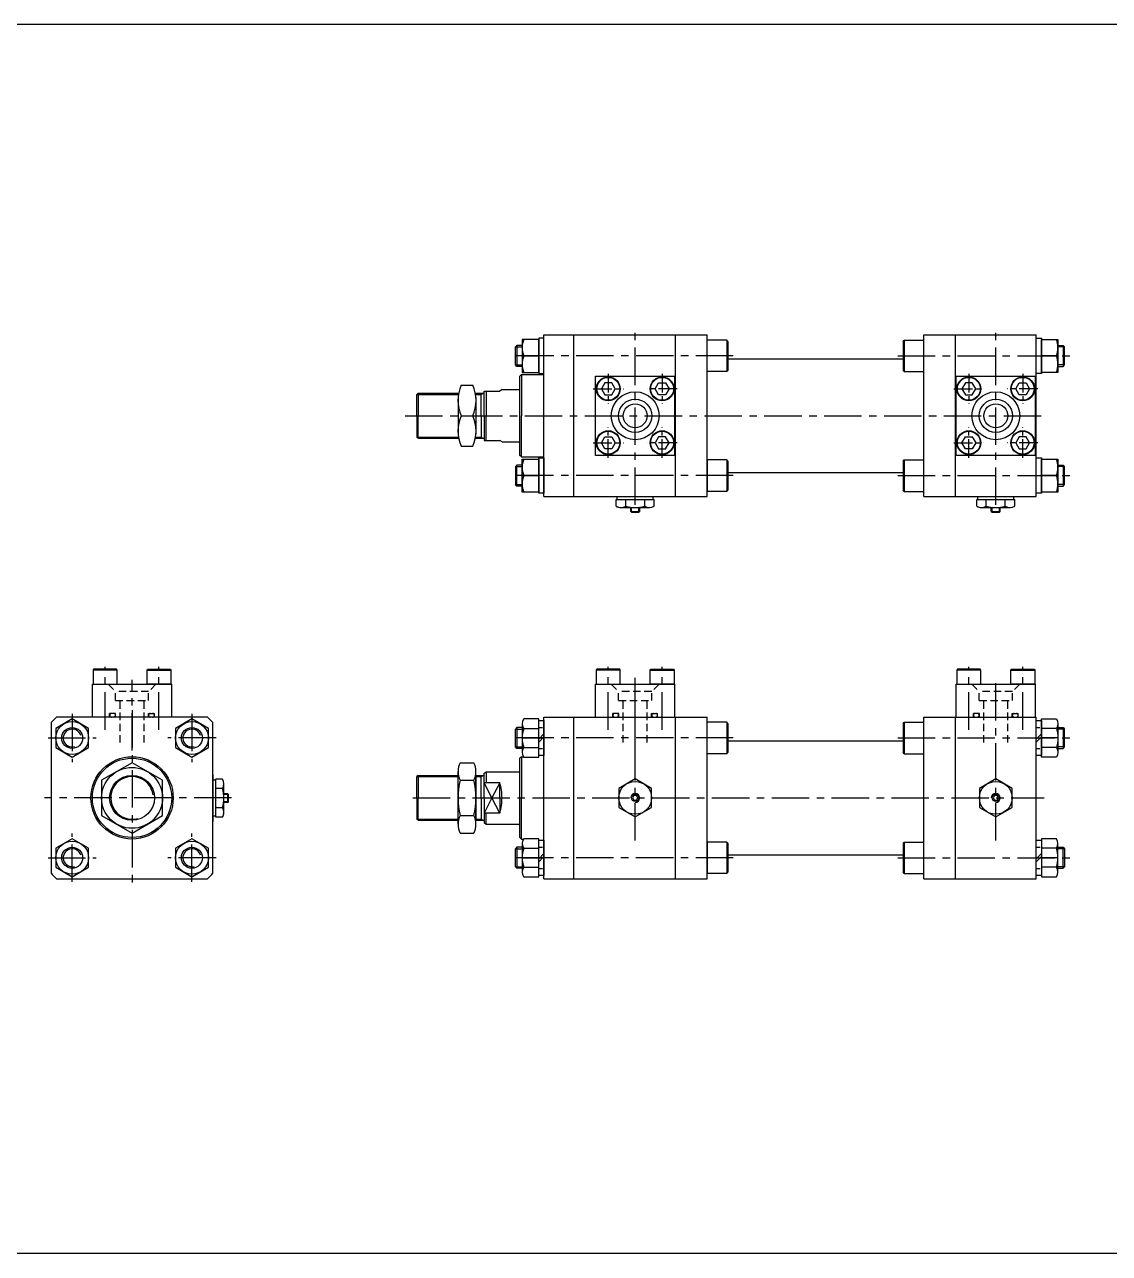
# Model space of a CAD drawing. Extents: x -819 to 8197, y 0 to 4058.
# Drawn here: x 1859 to 2584, y 2266 to 3087 of the extents above; entities that cross this region are included whole.
import ezdxf

# ---------------------------------------------------------------- set-up
doc = ezdxf.new("R2010")
doc.units = 0
doc.header["$LTSCALE"] = 10
doc.header["$MEASUREMENT"] = 0
for name, pattern in [('CENTER', [2, 1.25, -0.25, 0.25, -0.25]), ('CENTERX2', [4, 2.5, -0.5, 0.5, -0.5]), ('HIDDEN', [0.375, 0.25, -0.125]), ('HIDDENX2', [0.75, 0.5, -0.25])]:
    doc.linetypes.add(name, pattern=pattern)
doc.layers.get('0').update_dxf_attribs({"linetype": 'CONTINUOUS'})
doc.layers.get('DEFPOINTS').update_dxf_attribs({"linetype": 'CONTINUOUS'})
for name, color, linetype in [('CEN', 1, 'CENTERX2'), ('CENTER', 1, 'CENTER'), ('DIM', 2, 'CONTINUOUS'), ('HID', 2, 'HIDDENX2'), ('HIDDEN', 2, 'HIDDEN'), ('ML', 7, 'CONTINUOUS')]:
    doc.layers.add(name, color=color, linetype=linetype)

msp = doc.modelspace()

# ---------------------------------------------------------------- linework, layer by layer
for p, q in [((5324, 3087.11), (0, 3087.11)), ((2264.46, 2761.86), (2264.46, 2764.36)), ((2264.46, 2761.86), (2264.96, 2761.36)), ((2264.46, 2761.86), (2270.46, 2761.86)), ((2264.96, 2761.36), (2269.96, 2761.36)), ((2270.46, 2761.86), (2269.96, 2761.36)), ((2270.46, 2761.86), (2270.46, 2764.36)), ((2505.46, 2761.86), (2505.46, 2764.36)), ((2505.46, 2761.86), (2505.96, 2761.36)), ((2505.46, 2761.86), (2511.46, 2761.86)), ((2505.96, 2761.36), (2510.96, 2761.36)), ((2511.46, 2761.86), (2510.96, 2761.36)), ((2511.46, 2761.86), (2511.46, 2764.36)), ((1995.11, 2573.27), (1992.61, 2573.27)), ((1995.11, 2567.27), (1995.11, 2573.27)), ((1995.11, 2573.27), (1995.61, 2572.77)), ((1995.61, 2567.77), (1995.61, 2572.77)), ((1995.11, 2567.27), (1992.61, 2567.27)), ((1995.11, 2567.27), (1995.61, 2567.77)), ((5324, 2266.11), (0, 2266.11))]:
    msp.add_line(p, q)
at = {"color": 7, "linetype": 'Continuous'}
for p, q in [((2254.76, 2765.34), (2254.76, 2769.76)), ((2254.76, 2769.76), (2267.46, 2769.76)), ((2255.46, 2771.76), (2279.46, 2771.76)), ((2255.46, 2769.76), (2255.46, 2771.76)), ((2261.11, 2765.34), (2261.11, 2769.76)), ((2267.46, 2771.76), (2274.96, 2771.76)), ((2267.46, 2769.76), (2280.16, 2769.76)), ((2273.81, 2765.34), (2273.81, 2769.76)), ((2279.46, 2769.76), (2279.46, 2771.76)), ((2280.16, 2765.34), (2280.16, 2769.76)), ((2495.76, 2765.34), (2495.76, 2769.76)), ((2495.76, 2769.76), (2508.46, 2769.76)), ((2496.46, 2771.76), (2520.46, 2771.76)), ((2496.46, 2769.76), (2496.46, 2771.76)), ((2502.11, 2765.34), (2502.11, 2769.76)), ((2508.46, 2771.76), (2515.96, 2771.76)), ((2508.46, 2769.76), (2521.16, 2769.76)), ((2514.81, 2765.34), (2514.81, 2769.76)), ((2520.46, 2769.76), (2520.46, 2771.76)), ((2521.16, 2765.34), (2521.16, 2769.76)), ((2257.93, 2764.36), (2276.99, 2764.36)), ((2498.93, 2764.36), (2517.99, 2764.36)), ((1985.21, 2558.27), (1985.21, 2582.27)), ((1987.21, 2582.27), (1985.21, 2582.27)), ((1991.62, 2582.98), (1987.21, 2582.98)), ((1987.21, 2570.27), (1987.21, 2582.98)), ((1992.61, 2560.75), (1992.61, 2579.8)), ((1991.62, 2576.63), (1987.21, 2576.63)), ((1987.21, 2557.57), (1987.21, 2570.27)), ((1991.62, 2563.92), (1987.21, 2563.92)), ((1987.21, 2558.27), (1985.21, 2558.27)), ((1991.62, 2557.57), (1987.21, 2557.57))]:
    msp.add_line(p, q, dxfattribs=at)
for points in [[(2256.46, 2564.11), (2267.46, 2557.76), (2278.46, 2564.11), (2278.46, 2576.82), (2267.46, 2583.17), (2256.46, 2576.82)], [(2497.46, 2564.11), (2508.46, 2557.76), (2519.46, 2564.11), (2519.46, 2576.82), (2508.46, 2583.17), (2497.46, 2576.82)], [(2266.59, 2571.97), (2265.73, 2570.47), (2266.59, 2568.97), (2268.33, 2568.97), (2269.19, 2570.47), (2268.33, 2571.97)], [(2507.59, 2571.97), (2506.73, 2570.47), (2507.59, 2568.97), (2509.33, 2568.97), (2510.19, 2570.47), (2509.33, 2571.97)]]:
    msp.add_lwpolyline(points, close=True, dxfattribs=at)
for centre, radius in [((2267.46, 2570.47), 11), ((2508.46, 2570.47), 11), ((2267.46, 2570.47), 2.5), ((2508.46, 2570.47), 2.5)]:
    msp.add_circle(centre, radius, dxfattribs=at)
for centre, radius, start, end in [((2257.93, 2769.98), 5.62, 235.61575, 270), ((2257.93, 2769.98), 5.62, 235.61575, 304.38425), ((2267.46, 2785.38), 21.02, 252.41205, 270), ((2267.46, 2785.38), 21.02, 270, 287.58795), ((2276.99, 2769.98), 5.62, 235.61575, 304.38425), ((2498.93, 2769.98), 5.62, 235.61575, 270), ((2498.93, 2769.98), 5.62, 235.61575, 304.38425), ((2508.46, 2785.38), 21.02, 252.41205, 270), ((2508.46, 2785.38), 21.02, 270, 287.58795), ((2517.99, 2769.98), 5.62, 235.61575, 304.38425), ((1986.98, 2579.8), 5.62, 325.61575, 34.38425), ((1971.59, 2570.27), 21.02, 0, 17.58795), ((1971.59, 2570.27), 21.02, 342.41205, 0), ((1986.98, 2560.75), 5.62, 325.61575, 34.38425), ((1986.98, 2560.75), 5.62, 325.61575, 0)]:
    msp.add_arc(centre, radius, start, end, dxfattribs=at)
at = {"layer": 'CEN'}
for p, q in [((2267.46, 2766.26), (2267.46, 2885.26)), ((2508.46, 2766.26), (2508.46, 2885.26)), ((2333.02, 2865.76), (2185.47, 2865.76)), ((2442.9, 2865.76), (2558.31, 2865.76)), ((2113.75, 2825.76), (2541, 2825.76)), ((2332.97, 2785.76), (2185.32, 2785.76)), ((2442.9, 2785.76), (2560.28, 2785.76)), ((1913.2, 2616.03), (1913.2, 2658.03)), ((1949.2, 2616.03), (1949.2, 2658.03)), ((2249.46, 2616.03), (2249.46, 2658.03)), ((2285.46, 2616.03), (2285.46, 2658.03)), ((2490.46, 2616.03), (2490.46, 2658.03)), ((2526.46, 2616.03), (2526.46, 2658.03)), ((1931.2, 2602.08), (1931.2, 2649.28)), ((2267.46, 2542.08), (2267.46, 2650.57)), ((2267.46, 2601.83), (2267.46, 2650.57)), ((2508.46, 2542.08), (2508.46, 2649.28)), ((1931.2, 2629.01), (1931.2, 2511.92)), ((1891.2, 2626.59), (1891.2, 2594.34)), ((1971.2, 2626.59), (1971.2, 2594.34)), ((1875.08, 2610.47), (1907.33, 2610.47)), ((1987.33, 2610.47), (1955.08, 2610.47)), ((2333.02, 2610.47), (2184.75, 2610.47)), ((2442.9, 2610.47), (2558.71, 2610.47)), ((1997.63, 2570.47), (1872.65, 2570.47)), ((2118.75, 2570.47), (2540.72, 2570.47)), ((1891.2, 2514.34), (1891.2, 2546.59)), ((1971.2, 2514.34), (1971.2, 2546.59)), ((1875.08, 2530.47), (1907.33, 2530.47)), ((1987.33, 2530.47), (1955.08, 2530.47)), ((2332.97, 2530.47), (2184.59, 2530.47)), ((2442.9, 2530.47), (2559.27, 2530.47))]:
    msp.add_line(p, q, dxfattribs=at)
at = {"layer": 'CENTER'}
for p, q in [((2191.87, 2865.76), (2203.05, 2865.76)), ((2550.05, 2865.76), (2538.87, 2865.76)), ((2249.46, 2853.85), (2249.46, 2833.67)), ((2285.46, 2853.85), (2285.46, 2833.67)), ((2490.46, 2853.85), (2490.46, 2833.67)), ((2526.46, 2853.85), (2526.46, 2833.67)), ((2239.37, 2843.76), (2259.55, 2843.76)), ((2295.55, 2843.76), (2275.37, 2843.76)), ((2480.37, 2843.76), (2500.55, 2843.76)), ((2536.55, 2843.76), (2516.37, 2843.76)), ((2249.46, 2797.67), (2249.46, 2817.85)), ((2285.46, 2797.67), (2285.46, 2817.85)), ((2490.46, 2797.67), (2490.46, 2817.85)), ((2526.46, 2797.67), (2526.46, 2817.85)), ((2239.37, 2807.76), (2259.55, 2807.76)), ((2295.55, 2807.76), (2275.37, 2807.76)), ((2480.37, 2807.76), (2500.55, 2807.76)), ((2536.55, 2807.76), (2516.37, 2807.76)), ((2191.87, 2785.76), (2203.05, 2785.76)), ((2550.05, 2785.76), (2538.87, 2785.76)), ((2191.87, 2610.47), (2203.05, 2610.47)), ((2202.87, 2610.47), (2206.55, 2610.47)), ((2535.37, 2610.47), (2539.05, 2610.47)), ((2550.05, 2610.47), (2538.87, 2610.47)), ((2191.87, 2530.47), (2203.05, 2530.47)), ((2202.87, 2530.47), (2206.55, 2530.47)), ((2535.46, 2530.47), (2539.14, 2530.47)), ((2550.05, 2530.47), (2538.87, 2530.47))]:
    msp.add_line(p, q, dxfattribs=at)
at = {"layer": 'DEFPOINTS', "color": 0, "linetype": 'ByBlock'}
for p in [(2196.84, 2597.97), (2166.46, 2553.97), (2191.46, 2542.97)]:
    msp.add_point(p, dxfattribs=at)
at = {"layer": 'DIM'}
for p, q in [((2264.96, 2761.36), (2264.96, 2764.36)), ((2269.96, 2761.36), (2269.96, 2764.36)), ((2505.96, 2761.36), (2505.96, 2764.36)), ((2510.96, 2761.36), (2510.96, 2764.36)), ((1995.61, 2572.77), (1992.61, 2572.77)), ((1995.61, 2567.77), (1992.61, 2567.77))]:
    msp.add_line(p, q, dxfattribs=at)
at = {"layer": 'HID'}
for p, q in [((1915.2, 2646.47), (1920.1, 2641.57)), ((1947.2, 2646.47), (1942.3, 2641.57)), ((2251.46, 2646.47), (2256.36, 2641.57)), ((2283.46, 2646.47), (2278.56, 2641.57)), ((2492.46, 2646.47), (2497.36, 2641.57)), ((2524.46, 2646.47), (2519.56, 2641.57)), ((1942.3, 2641.57), (1920.1, 2641.57)), ((1920.1, 2635.47), (1920.1, 2641.57)), ((1920.1, 2635.47), (1920.1, 2641.57)), ((1920.1, 2635.47), (1942.3, 2635.47)), ((1923.2, 2607.45), (1923.2, 2635.47)), ((1939.2, 2607.45), (1939.2, 2635.47)), ((1942.3, 2635.47), (1942.3, 2641.57)), ((2278.56, 2641.57), (2256.36, 2641.57)), ((2256.36, 2635.47), (2256.36, 2641.57)), ((2256.36, 2635.47), (2256.36, 2641.57)), ((2256.36, 2635.47), (2278.56, 2635.47)), ((2259.46, 2607.45), (2259.46, 2635.47)), ((2275.46, 2607.45), (2275.46, 2635.47)), ((2278.56, 2635.47), (2278.56, 2641.57)), ((2519.56, 2641.57), (2497.36, 2641.57)), ((2497.36, 2635.47), (2497.36, 2641.57)), ((2497.36, 2635.47), (2497.36, 2641.57)), ((2497.36, 2635.47), (2519.56, 2635.47)), ((2500.46, 2607.45), (2500.46, 2635.47)), ((2516.46, 2607.45), (2516.46, 2635.47)), ((2519.56, 2635.47), (2519.56, 2641.57)), ((1920.2, 2626.87), (1916.2, 2626.87)), ((1916.2, 2624.47), (1916.2, 2626.87)), ((1920.2, 2624.47), (1920.2, 2626.87)), ((1942.2, 2624.47), (1942.2, 2626.87)), ((1942.2, 2626.87), (1946.2, 2626.87)), ((1946.2, 2624.47), (1946.2, 2626.87)), ((2256.46, 2626.87), (2252.46, 2626.87)), ((2252.46, 2624.47), (2252.46, 2626.87)), ((2256.46, 2624.47), (2256.46, 2626.87)), ((2278.46, 2624.47), (2278.46, 2626.87)), ((2278.46, 2626.87), (2282.46, 2626.87)), ((2282.46, 2624.47), (2282.46, 2626.87)), ((2497.46, 2626.87), (2493.46, 2626.87)), ((2493.46, 2624.47), (2493.46, 2626.87)), ((2497.46, 2624.47), (2497.46, 2626.87)), ((2519.46, 2624.47), (2519.46, 2626.87)), ((2519.46, 2626.87), (2523.46, 2626.87)), ((2523.46, 2624.47), (2523.46, 2626.87))]:
    msp.add_line(p, q, dxfattribs=at)
for centre, start, end in [((1917.43, 2625.67), 90, 270), ((1918.96, 2625.67), 270, 90), ((1943.44, 2625.67), 90, 270), ((1944.97, 2625.67), 270, 90), ((2253.69, 2625.67), 90, 270), ((2255.22, 2625.67), 270, 90), ((2279.7, 2625.67), 90, 270), ((2281.23, 2625.67), 270, 90), ((2494.69, 2625.67), 90, 270), ((2496.22, 2625.67), 270, 90), ((2520.7, 2625.67), 90, 270), ((2522.23, 2625.67), 270, 90)]:
    msp.add_arc(centre, 1.2, start, end, dxfattribs=at)
at = {"layer": 'HIDDEN'}
for p, q in [((2202.96, 2617.57), (2206.46, 2617.57)), ((2535.46, 2617.57), (2538.96, 2617.57)), ((2202.96, 2603.37), (2206.46, 2603.37)), ((2535.46, 2603.37), (2538.96, 2603.37)), ((2202.96, 2537.57), (2206.46, 2537.57)), ((2535.55, 2537.57), (2539.05, 2537.57)), ((2202.96, 2523.37), (2206.46, 2523.37)), ((2535.55, 2523.37), (2539.05, 2523.37))]:
    msp.add_line(p, q, dxfattribs=at)
at = {"layer": 'ML'}
for p, q in [((2191.96, 2876.76), (2191.96, 2854.76)), ((2202.96, 2876.76), (2191.96, 2876.76)), ((2202.96, 2877.56), (2202.96, 2853.96)), ((2206.46, 2877.56), (2202.96, 2877.56)), ((2202.96, 2854.76), (2202.96, 2876.76)), ((2206.46, 2879.76), (2315.46, 2879.76)), ((2206.46, 2771.76), (2206.46, 2879.76)), ((2206.46, 2771.76), (2206.46, 2879.76)), ((2206.46, 2853.96), (2206.46, 2877.56)), ((2226.46, 2771.76), (2226.46, 2879.76)), ((2294.46, 2771.76), (2294.46, 2879.76)), ((2315.46, 2771.76), (2315.46, 2879.76)), ((2328.66, 2876.26), (2315.46, 2876.26)), ((2328.66, 2876.26), (2328.66, 2855.26)), ((2329.46, 2875.46), (2328.66, 2876.26)), ((2329.46, 2875.46), (2329.46, 2856.06)), ((2446.46, 2875.46), (2447.26, 2876.26)), ((2446.46, 2875.46), (2446.46, 2856.06)), ((2447.26, 2876.26), (2460.46, 2876.26)), ((2447.26, 2876.26), (2447.26, 2855.26)), ((2460.46, 2879.76), (2535.46, 2879.76)), ((2460.46, 2771.76), (2460.46, 2879.76)), ((2481.46, 2771.76), (2481.46, 2879.76)), ((2535.46, 2771.76), (2535.46, 2879.76)), ((2535.46, 2877.56), (2538.96, 2877.56)), ((2535.46, 2853.96), (2535.46, 2877.56)), ((2538.96, 2877.56), (2538.96, 2853.96)), ((2538.96, 2876.76), (2549.96, 2876.76)), ((2538.96, 2854.76), (2538.96, 2876.76)), ((2549.96, 2876.76), (2549.96, 2854.76)), ((2188.46, 2872.76), (2187.46, 2871.76)), ((2187.46, 2859.76), (2187.46, 2871.76)), ((2188.46, 2872.76), (2188.46, 2858.76)), ((2191.96, 2872.76), (2188.46, 2872.76)), ((2202.96, 2865.76), (2192.94, 2865.76)), ((2538.96, 2865.76), (2548.98, 2865.76)), ((2549.96, 2872.76), (2553.46, 2872.76)), ((2553.46, 2872.76), (2553.46, 2858.76)), ((2553.46, 2872.76), (2554.46, 2871.76)), ((2554.46, 2859.76), (2554.46, 2871.76)), ((2188.46, 2858.76), (2187.46, 2859.76)), ((2191.96, 2858.76), (2188.46, 2858.76)), ((2329.46, 2863.76), (2446.46, 2863.76)), ((2549.96, 2858.76), (2553.46, 2858.76)), ((2553.46, 2858.76), (2554.46, 2859.76)), ((2191.46, 2853.26), (2190.46, 2852.26)), ((2190.46, 2799.26), (2190.46, 2852.26)), ((2191.46, 2853.26), (2191.46, 2825.76)), ((2191.46, 2853.26), (2206.46, 2853.26)), ((2191.96, 2854.76), (2202.96, 2854.76)), ((2202.96, 2853.96), (2206.46, 2853.96)), ((2240.96, 2799.26), (2240.96, 2852.26)), ((2240.96, 2852.26), (2293.96, 2852.26)), ((2293.96, 2852.26), (2293.96, 2799.26)), ((2293.96, 2799.26), (2293.96, 2852.26)), ((2328.66, 2855.26), (2315.46, 2855.26)), ((2328.66, 2855.26), (2329.46, 2856.06)), ((2447.26, 2855.26), (2446.46, 2856.06)), ((2447.26, 2855.26), (2460.46, 2855.26)), ((2481.96, 2799.26), (2481.96, 2852.26)), ((2481.96, 2852.26), (2534.96, 2852.26)), ((2534.96, 2852.26), (2534.96, 2799.26)), ((2534.96, 2799.26), (2534.96, 2852.26)), ((2538.96, 2853.96), (2535.46, 2853.96)), ((2549.96, 2854.76), (2538.96, 2854.76)), ((2122.44, 2840.76), (2121.46, 2840.01)), ((2122.44, 2840.76), (2149.06, 2840.76)), ((2122.44, 2840.76), (2122.44, 2825.76)), ((2151.21, 2846.11), (2158.91, 2846.11)), ((2161.06, 2840.76), (2166.46, 2840.76)), ((2164.46, 2825.76), (2164.46, 2840.76)), ((2166.46, 2825.76), (2166.46, 2842.26)), ((2166.46, 2842.26), (2176.93, 2842.26)), ((2167.96, 2842.26), (2167.96, 2825.76)), ((2178.46, 2843.26), (2176.93, 2842.26)), ((2178.46, 2843.26), (2190.46, 2843.26)), ((2121.46, 2825.76), (2121.46, 2840.01)), ((2149.06, 2837.88), (2149.06, 2813.64)), ((2149.06, 2837.88), (2149.06, 2813.64)), ((2161.06, 2837.88), (2161.06, 2813.64)), ((2161.06, 2837.88), (2161.06, 2813.64)), ((2121.46, 2825.76), (2121.46, 2811.51)), ((2122.44, 2810.76), (2122.44, 2825.76)), ((2151.21, 2825.76), (2158.91, 2825.76)), ((2164.46, 2825.76), (2164.46, 2810.76)), ((2166.46, 2825.76), (2166.46, 2809.26)), ((2167.96, 2809.26), (2167.96, 2825.76)), ((2191.46, 2798.26), (2191.46, 2825.76)), ((2122.44, 2810.76), (2121.46, 2811.51)), ((2122.44, 2810.76), (2149.06, 2810.76)), ((2161.06, 2810.76), (2166.46, 2810.76)), ((2166.46, 2809.26), (2176.93, 2809.26)), ((2178.46, 2808.26), (2176.93, 2809.26)), ((2178.46, 2808.26), (2190.46, 2808.26)), ((2151.21, 2805.41), (2158.91, 2805.41)), ((2188.46, 2792.76), (2187.46, 2791.76)), ((2187.46, 2791.76), (2187.46, 2779.76)), ((2188.46, 2778.76), (2188.46, 2792.76)), ((2191.96, 2792.76), (2188.46, 2792.76)), ((2191.46, 2798.26), (2190.46, 2799.26)), ((2191.46, 2798.26), (2206.46, 2798.26)), ((2191.96, 2796.76), (2202.96, 2796.76)), ((2191.96, 2774.76), (2191.96, 2796.76)), ((2202.96, 2773.96), (2202.96, 2797.56)), ((2202.96, 2797.56), (2206.46, 2797.56)), ((2202.96, 2796.76), (2202.96, 2774.76)), ((2206.46, 2797.56), (2206.46, 2773.96)), ((2293.96, 2799.26), (2240.96, 2799.26)), ((2315.46, 2796.26), (2315.46, 2775.26)), ((2328.66, 2796.26), (2315.46, 2796.26)), ((2328.66, 2796.26), (2328.66, 2775.26)), ((2329.46, 2795.46), (2328.66, 2796.26)), ((2329.46, 2795.46), (2329.46, 2776.06)), ((2446.46, 2795.46), (2447.26, 2796.26)), ((2446.46, 2795.46), (2446.46, 2776.06)), ((2447.26, 2796.26), (2460.46, 2796.26)), ((2447.26, 2796.26), (2447.26, 2775.26)), ((2534.96, 2799.26), (2481.96, 2799.26)), ((2535.46, 2773.96), (2535.46, 2797.56)), ((2535.46, 2797.56), (2538.96, 2797.56)), ((2538.96, 2797.56), (2538.96, 2773.96)), ((2538.96, 2774.76), (2538.96, 2796.76)), ((2538.96, 2796.76), (2549.96, 2796.76)), ((2549.96, 2796.76), (2549.96, 2774.76)), ((2549.96, 2792.76), (2553.46, 2792.76)), ((2553.46, 2792.76), (2553.46, 2778.76)), ((2553.46, 2792.76), (2554.46, 2791.76)), ((2554.46, 2779.76), (2554.46, 2791.76)), ((2202.96, 2785.76), (2192.94, 2785.76)), ((2329.46, 2787.76), (2446.46, 2787.76)), ((2538.96, 2785.76), (2548.98, 2785.76)), ((2188.46, 2778.76), (2187.46, 2779.76)), ((2191.96, 2778.76), (2188.46, 2778.76)), ((2328.66, 2775.26), (2315.46, 2775.26)), ((2328.66, 2775.26), (2329.46, 2776.06)), ((2447.26, 2775.26), (2446.46, 2776.06)), ((2447.26, 2775.26), (2460.46, 2775.26)), ((2549.96, 2778.76), (2553.46, 2778.76)), ((2553.46, 2778.76), (2554.46, 2779.76)), ((2202.96, 2774.76), (2191.96, 2774.76)), ((2206.46, 2773.96), (2202.96, 2773.96)), ((2206.46, 2771.76), (2315.46, 2771.76)), ((2460.46, 2771.76), (2535.46, 2771.76)), ((2538.96, 2773.96), (2535.46, 2773.96)), ((2549.96, 2774.76), (2538.96, 2774.76)), ((1905.55, 2656.47), (1905.2, 2655.87)), ((1921.2, 2655.87), (1905.2, 2655.87)), ((1905.2, 2655.87), (1905.2, 2646.47)), ((1920.85, 2656.47), (1905.55, 2656.47)), ((1921.2, 2655.87), (1920.85, 2656.47)), ((1921.2, 2646.47), (1921.2, 2655.87)), ((1941.2, 2655.87), (1941.55, 2656.47)), ((1941.2, 2655.87), (1957.2, 2655.87)), ((1941.2, 2646.47), (1941.2, 2655.87)), ((1941.55, 2656.47), (1956.85, 2656.47)), ((1956.85, 2656.47), (1957.2, 2655.87)), ((1957.2, 2655.87), (1957.2, 2646.47)), ((2241.81, 2656.47), (2241.46, 2655.87)), ((2257.46, 2655.87), (2241.46, 2655.87)), ((2241.46, 2655.87), (2241.46, 2646.47)), ((2257.11, 2656.47), (2241.81, 2656.47)), ((2257.46, 2655.87), (2257.11, 2656.47)), ((2257.46, 2646.47), (2257.46, 2655.87)), ((2277.46, 2655.87), (2277.81, 2656.47)), ((2277.46, 2655.87), (2293.46, 2655.87)), ((2277.46, 2646.47), (2277.46, 2655.87)), ((2277.81, 2656.47), (2293.11, 2656.47)), ((2293.11, 2656.47), (2293.46, 2655.87)), ((2293.46, 2655.87), (2293.46, 2646.47)), ((2482.81, 2656.47), (2482.46, 2655.87)), ((2498.46, 2655.87), (2482.46, 2655.87)), ((2482.46, 2655.87), (2482.46, 2646.47)), ((2498.11, 2656.47), (2482.81, 2656.47)), ((2498.46, 2655.87), (2498.11, 2656.47)), ((2498.46, 2646.47), (2498.46, 2655.87)), ((2518.46, 2655.87), (2518.81, 2656.47)), ((2518.46, 2655.87), (2534.46, 2655.87)), ((2518.46, 2646.47), (2518.46, 2655.87)), ((2518.81, 2656.47), (2534.11, 2656.47)), ((2534.11, 2656.47), (2534.46, 2655.87)), ((2534.46, 2655.87), (2534.46, 2646.47)), ((1904.7, 2646.47), (1957.7, 2646.47)), ((1904.7, 2624.47), (1904.7, 2646.47)), ((1957.2, 2646.47), (1941.2, 2646.47)), ((1957.7, 2624.47), (1957.7, 2646.47)), ((2240.96, 2646.47), (2293.96, 2646.47)), ((2240.96, 2624.47), (2240.96, 2646.47)), ((2293.46, 2646.47), (2277.46, 2646.47)), ((2293.96, 2624.47), (2293.96, 2646.47)), ((2481.96, 2646.47), (2534.96, 2646.47)), ((2481.96, 2624.47), (2481.96, 2646.47)), ((2534.46, 2646.47), (2518.46, 2646.47)), ((2534.96, 2624.47), (2534.96, 2646.47)), ((1877.2, 2620.87), (1877.2, 2520.06)), ((1981.6, 2624.47), (1880.8, 2624.47)), ((1985.2, 2520.06), (1985.2, 2620.87)), ((2191.96, 2619.99), (2191.96, 2600.94)), ((2206.46, 2516.47), (2206.46, 2624.47)), ((2206.46, 2624.47), (2315.46, 2624.47)), ((2206.46, 2516.47), (2206.46, 2624.47)), ((2226.46, 2516.47), (2226.46, 2624.47)), ((2294.46, 2516.47), (2294.46, 2624.47)), ((2315.46, 2516.47), (2315.46, 2624.47)), ((2328.66, 2620.97), (2315.46, 2620.97)), ((2328.66, 2620.97), (2328.66, 2599.97)), ((2329.46, 2620.17), (2328.66, 2620.97)), ((2329.46, 2620.17), (2329.46, 2600.77)), ((2446.46, 2620.17), (2447.26, 2620.97)), ((2446.46, 2620.17), (2446.46, 2600.77)), ((2447.26, 2620.97), (2460.46, 2620.97)), ((2447.26, 2620.97), (2447.26, 2599.97)), ((2460.46, 2624.47), (2535.46, 2624.47)), ((2460.46, 2516.47), (2460.46, 2624.47)), ((2481.46, 2516.47), (2481.46, 2624.47)), ((2535.46, 2516.47), (2535.46, 2624.47)), ((2549.96, 2619.99), (2549.96, 2600.94)), ((2188.46, 2617.47), (2187.46, 2616.47)), ((2187.46, 2604.47), (2187.46, 2616.47)), ((2188.46, 2617.47), (2188.46, 2603.47)), ((2191.96, 2617.47), (2188.46, 2617.47)), ((2192.94, 2616.82), (2202.96, 2616.82)), ((2202.96, 2609.71), (2206.46, 2613.21)), ((2202.96, 2607.73), (2206.46, 2611.23)), ((2535.46, 2609.71), (2538.96, 2613.21)), ((2535.46, 2607.73), (2538.96, 2611.23)), ((2548.98, 2616.82), (2538.96, 2616.82)), ((2549.96, 2617.47), (2553.46, 2617.47)), ((2553.46, 2617.47), (2554.46, 2616.47)), ((2553.46, 2617.47), (2553.46, 2603.47)), ((2554.46, 2604.47), (2554.46, 2616.47)), ((2188.46, 2603.47), (2187.46, 2604.47)), ((2191.96, 2603.47), (2188.46, 2603.47)), ((2192.94, 2604.11), (2202.96, 2604.11)), ((2329.46, 2608.47), (2446.46, 2608.47)), ((2548.98, 2604.11), (2538.96, 2604.11)), ((2549.96, 2603.47), (2553.46, 2603.47)), ((2553.46, 2603.47), (2554.46, 2604.47)), ((2191.46, 2597.97), (2190.46, 2596.97)), ((2190.46, 2543.97), (2190.46, 2596.97)), ((2191.46, 2597.97), (2192.81, 2597.97)), ((2191.46, 2597.97), (2191.46, 2570.47)), ((2328.66, 2599.97), (2315.46, 2599.97)), ((2328.66, 2599.97), (2329.46, 2600.77)), ((2447.26, 2599.97), (2446.46, 2600.77)), ((2447.26, 2599.97), (2460.46, 2599.97)), ((2149.06, 2552.84), (2149.06, 2588.09)), ((2150.56, 2593.97), (2159.56, 2593.97)), ((2161.06, 2552.84), (2161.06, 2588.09)), ((2161.06, 2552.84), (2161.06, 2588.09)), ((2166.46, 2586.97), (2167.96, 2587.97)), ((2166.46, 2570.47), (2166.46, 2586.97)), ((2167.96, 2587.97), (2190.46, 2587.97)), ((2167.96, 2587.97), (2167.96, 2580.58)), ((1985.2, 2585.97), (1985.21, 2554.58)), ((2122.44, 2585.47), (2121.46, 2584.72)), ((2121.46, 2570.47), (2121.46, 2584.72)), ((2122.44, 2585.47), (2149.06, 2585.47)), ((2122.44, 2585.47), (2122.44, 2570.47)), ((2150.56, 2582.22), (2159.56, 2582.22)), ((2161.06, 2585.47), (2166.46, 2585.47)), ((2161.06, 2585.47), (2161.06, 2555.47)), ((2164.46, 2570.47), (2164.46, 2585.47)), ((2176.93, 2580.58), (2166.46, 2580.58)), ((2176.93, 2570.47), (2176.93, 2580.58)), ((2121.46, 2570.47), (2121.46, 2556.22)), ((2122.44, 2555.47), (2122.44, 2570.47)), ((2164.46, 2570.47), (2164.46, 2555.47)), ((2166.46, 2570.47), (2166.46, 2553.97)), ((2176.93, 2570.47), (2176.93, 2560.35)), ((2191.46, 2542.97), (2191.46, 2570.47)), ((2122.44, 2555.47), (2121.46, 2556.22)), ((2122.44, 2555.47), (2149.06, 2555.47)), ((2150.56, 2558.72), (2159.56, 2558.72)), ((2161.06, 2555.47), (2166.46, 2555.47)), ((2176.93, 2560.35), (2166.46, 2560.35)), ((2166.46, 2553.97), (2167.96, 2552.97)), ((2167.96, 2552.97), (2167.96, 2560.35)), ((2150.56, 2546.97), (2159.56, 2546.97)), ((2167.96, 2552.97), (2190.46, 2552.97)), ((2188.46, 2537.47), (2187.46, 2536.47)), ((2188.46, 2537.47), (2188.46, 2523.47)), ((2191.96, 2537.47), (2188.46, 2537.47)), ((2191.46, 2542.97), (2190.46, 2543.97)), ((2191.46, 2542.97), (2192.81, 2542.97)), ((2191.96, 2539.99), (2191.96, 2520.94)), ((2328.66, 2540.97), (2315.46, 2540.97)), ((2315.46, 2540.97), (2315.46, 2519.97)), ((2328.66, 2540.97), (2328.66, 2519.97)), ((2329.46, 2540.17), (2328.66, 2540.97)), ((2329.46, 2540.17), (2329.46, 2520.77)), ((2446.46, 2540.17), (2447.26, 2540.97)), ((2446.46, 2540.17), (2446.46, 2520.77)), ((2447.26, 2540.97), (2460.46, 2540.97)), ((2447.26, 2540.97), (2447.26, 2519.97)), ((2549.96, 2520.94), (2549.96, 2539.99)), ((2549.96, 2537.47), (2553.46, 2537.47)), ((2553.46, 2523.47), (2553.46, 2537.47)), ((2553.46, 2537.47), (2554.46, 2536.47)), ((2187.46, 2524.47), (2187.46, 2536.47)), ((2192.94, 2536.82), (2202.96, 2536.82)), ((2202.96, 2529.71), (2206.46, 2533.21)), ((2202.96, 2527.73), (2206.46, 2531.23)), ((2329.46, 2532.47), (2446.46, 2532.47)), ((2535.55, 2529.71), (2539.05, 2533.21)), ((2535.55, 2527.73), (2539.05, 2531.23)), ((2548.98, 2536.82), (2538.96, 2536.82)), ((2554.46, 2536.47), (2554.46, 2524.47)), ((2188.46, 2523.47), (2187.46, 2524.47)), ((2191.96, 2523.47), (2188.46, 2523.47)), ((2192.94, 2524.11), (2202.96, 2524.11)), ((2328.66, 2519.97), (2329.46, 2520.77)), ((2447.26, 2519.97), (2446.46, 2520.77)), ((2548.98, 2524.11), (2538.96, 2524.11)), ((2549.96, 2523.47), (2553.46, 2523.47)), ((2553.46, 2523.47), (2554.46, 2524.47)), ((1880.8, 2516.47), (1981.6, 2516.47)), ((2206.46, 2516.47), (2315.46, 2516.47)), ((2328.66, 2519.97), (2315.46, 2519.97)), ((2447.26, 2519.97), (2460.46, 2519.97)), ((2460.46, 2516.47), (2535.46, 2516.47))]:
    msp.add_line(p, q, dxfattribs=at)
at = {"layer": 'ML', "color": 2}
for p, q in [((2187.46, 2871.76), (2191.96, 2871.76)), ((2554.46, 2871.76), (2549.96, 2871.76)), ((2187.46, 2859.76), (2191.96, 2859.76)), ((2554.46, 2859.76), (2549.96, 2859.76)), ((2164.46, 2840.01), (2165.74, 2840.76)), ((2121.46, 2840.01), (2149.06, 2840.01)), ((2161.06, 2840.01), (2164.46, 2840.01)), ((2121.46, 2811.51), (2149.06, 2811.51)), ((2161.06, 2811.51), (2164.46, 2811.51)), ((2164.46, 2811.51), (2165.74, 2810.76)), ((2187.46, 2791.76), (2191.96, 2791.76)), ((2554.46, 2791.76), (2549.96, 2791.76)), ((2187.46, 2779.76), (2191.96, 2779.76)), ((2554.46, 2779.76), (2549.96, 2779.76)), ((2187.46, 2616.47), (2191.96, 2616.47)), ((2554.46, 2616.47), (2549.96, 2616.47)), ((2187.46, 2604.47), (2191.96, 2604.47)), ((2554.46, 2604.47), (2549.96, 2604.47)), ((2121.46, 2584.72), (2149.06, 2584.72)), ((2161.06, 2584.72), (2164.46, 2584.72)), ((2164.46, 2584.72), (2165.74, 2585.47)), ((2171.7, 2570.47), (2166.46, 2580.58)), ((2176.93, 2580.58), (2171.7, 2570.47)), ((2171.7, 2570.47), (2166.46, 2560.35)), ((2176.93, 2560.35), (2171.7, 2570.47)), ((2121.46, 2556.22), (2149.06, 2556.22)), ((2161.06, 2556.22), (2164.46, 2556.22)), ((2164.46, 2556.22), (2165.74, 2555.47)), ((2187.46, 2536.47), (2191.96, 2536.47)), ((2554.46, 2536.47), (2549.96, 2536.47)), ((2187.46, 2524.47), (2191.96, 2524.47)), ((2554.46, 2524.47), (2549.96, 2524.47))]:
    msp.add_line(p, q, dxfattribs=at)
at = {"layer": 'ML'}
for points in [[(2247.15, 2839.76), (2251.77, 2839.76), (2254.08, 2843.76), (2251.77, 2847.76), (2247.15, 2847.76), (2244.84, 2843.76), (2247.15, 2839.76)], [(2287.77, 2839.76), (2283.15, 2839.76), (2280.84, 2843.76), (2283.15, 2847.76), (2287.77, 2847.76), (2290.08, 2843.76), (2287.77, 2839.76)], [(2488.15, 2839.76), (2492.77, 2839.76), (2495.08, 2843.76), (2492.77, 2847.76), (2488.15, 2847.76), (2485.84, 2843.76), (2488.15, 2839.76)], [(2528.77, 2839.76), (2524.15, 2839.76), (2521.84, 2843.76), (2524.15, 2847.76), (2528.77, 2847.76), (2531.08, 2843.76), (2528.77, 2839.76)], [(2247.15, 2811.76), (2251.77, 2811.76), (2254.08, 2807.76), (2251.77, 2803.76), (2247.15, 2803.76), (2244.84, 2807.76), (2247.15, 2811.76)], [(2287.77, 2811.76), (2283.15, 2811.76), (2280.84, 2807.76), (2283.15, 2803.76), (2287.77, 2803.76), (2290.08, 2807.76), (2287.77, 2811.76)], [(2488.15, 2811.76), (2492.77, 2811.76), (2495.08, 2807.76), (2492.77, 2803.76), (2488.15, 2803.76), (2485.84, 2807.76), (2488.15, 2811.76)], [(2528.77, 2811.76), (2524.15, 2811.76), (2521.84, 2807.76), (2524.15, 2803.76), (2528.77, 2803.76), (2531.08, 2807.76), (2528.77, 2811.76)], [(2202.96, 2622.27), (2206.46, 2622.27), (2206.46, 2598.67), (2202.96, 2598.67), (2202.96, 2622.27)], [(2535.46, 2622.27), (2538.96, 2622.27), (2538.96, 2598.67), (2535.46, 2598.67), (2535.46, 2622.27)], [(2202.96, 2542.27), (2206.46, 2542.27), (2206.46, 2518.67), (2202.96, 2518.67), (2202.96, 2542.27)], [(2535.55, 2542.27), (2539.05, 2542.27), (2539.05, 2518.67), (2535.55, 2518.67), (2535.55, 2542.27)]]:
    msp.add_lwpolyline(points, dxfattribs=at)
for points in [[(1891.2, 2623.17), (1880.2, 2616.82), (1880.2, 2604.11), (1891.2, 2597.76), (1902.2, 2604.11), (1902.2, 2616.82)], [(1971.2, 2623.17), (1960.2, 2616.82), (1960.2, 2604.11), (1971.2, 2597.76), (1982.2, 2604.11), (1982.2, 2616.82)], [(1931.2, 2593.97), (1910.85, 2582.22), (1910.85, 2558.72), (1931.2, 2546.97), (1951.55, 2558.72), (1951.55, 2582.22)], [(1891.2, 2543.17), (1880.2, 2536.82), (1880.2, 2524.11), (1891.2, 2517.76), (1902.2, 2524.11), (1902.2, 2536.82)], [(1971.2, 2543.17), (1960.2, 2536.82), (1960.2, 2524.11), (1971.2, 2517.76), (1982.2, 2524.11), (1982.2, 2536.82)]]:
    msp.add_lwpolyline(points, close=True, dxfattribs=at)
for points in [[(2202.96, 2623.17), (2192.94, 2623.17, 0.309401), (2192.94, 2616.82, 0.154701), (2192.94, 2604.11, 0.309401), (2192.94, 2597.76), (2202.96, 2597.76), (2202.96, 2623.17)], [(2538.96, 2623.17), (2548.98, 2623.17, -0.309401), (2548.98, 2616.82, -0.154701), (2548.98, 2604.11, -0.309401), (2548.98, 2597.76), (2538.96, 2597.76), (2538.96, 2623.17)], [(2202.96, 2543.17), (2192.94, 2543.17, 0.309401), (2192.94, 2536.82, 0.154701), (2192.94, 2524.11, 0.309401), (2192.94, 2517.76), (2202.96, 2517.76), (2202.96, 2543.17)], [(2538.96, 2517.76), (2548.98, 2517.76, 0.309401), (2548.98, 2524.11, 0.154701), (2548.98, 2536.82, 0.309401), (2548.98, 2543.17), (2538.96, 2543.17), (2538.96, 2517.76)]]:
    msp.add_lwpolyline(points, format="xyb", dxfattribs=at)
for centre, radius in [((2249.46, 2843.76), 8), ((2249.46, 2843.76), 7.65), ((2285.46, 2843.76), 8), ((2285.46, 2843.76), 7.65), ((2490.46, 2843.76), 8), ((2490.46, 2843.76), 7.65), ((2526.46, 2843.76), 8), ((2526.46, 2843.76), 7.65), ((2267.46, 2825.76), 16), ((2508.46, 2825.76), 16), ((2267.46, 2825.76), 11.1), ((2267.46, 2825.76), 8), ((2508.46, 2825.76), 11.1), ((2508.46, 2825.76), 8), ((2249.46, 2807.76), 8), ((2249.46, 2807.76), 7.65), ((2285.46, 2807.76), 8), ((2285.46, 2807.76), 7.65), ((2490.46, 2807.76), 8), ((2490.46, 2807.76), 7.65), ((2526.46, 2807.76), 8), ((2526.46, 2807.76), 7.65), ((1891.2, 2610.47), 11), ((1971.2, 2610.47), 11), ((1891.2, 2610.47), 7), ((1971.2, 2610.47), 7), ((1931.2, 2570.47), 27.5), ((1931.2, 2570.47), 26.5), ((1931.2, 2570.47), 20.35), ((1931.2, 2570.47), 15), ((1891.2, 2530.47), 11), ((1891.2, 2530.47), 7), ((1971.2, 2530.47), 11), ((1971.2, 2530.47), 7)]:
    msp.add_circle(centre, radius, dxfattribs=at)
for centre, radius, start, end in [((2207.85, 2871.26), 15.89, 159.74384, 200.25616), ((2534.07, 2871.26), 15.89, 339.74384, 20.25616), ((2207.85, 2860.26), 15.89, 159.74384, 200.25616), ((2534.07, 2860.26), 15.89, 339.74384, 20.25616), ((2173.32, 2835.94), 24.33, 155.28034, 204.71966), ((2136.81, 2835.94), 24.33, 335.28034, 24.71966), ((2173.32, 2815.59), 24.33, 155.28034, 204.71966), ((2136.81, 2815.59), 24.33, 335.28034, 24.71966), ((2207.85, 2791.26), 15.89, 159.74384, 200.25616), ((2534.07, 2791.26), 15.89, 339.74384, 20.25616), ((2207.85, 2780.26), 15.89, 159.74384, 200.25616), ((2534.07, 2780.26), 15.89, 339.74384, 20.25616), ((1931.2, 2570.47), 73.87, 133.02649, 136.97351), ((1931.2, 2570.47), 73.87, 43.02649, 46.97351), ((2161.32, 2588.09), 12.26, 151.35456, 208.64544), ((2148.81, 2588.09), 12.26, 331.35456, 28.64544), ((2195.83, 2570.47), 46.77, 165.44999, 194.55001), ((2114.29, 2570.47), 46.77, 345.44999, 14.55001), ((2144.13, 2570.47), 34.33, 0, 17.13988), ((2144.13, 2570.47), 34.33, 342.86012, 0), ((2161.32, 2552.84), 12.26, 151.35456, 208.64544), ((2148.81, 2552.84), 12.26, 331.35456, 28.64544), ((1931.2, 2570.47), 73.87, 223.02649, 226.97351), ((1931.2, 2570.47), 73.87, 313.02649, 316.97351)]:
    msp.add_arc(centre, radius, start, end, dxfattribs=at)
at = {"layer": 'ML', "color": 2}
for centre, radius, start, end in [((1891.2, 2610.47), 6, 15.87485, 285.26837), ((1971.2, 2610.47), 6, 15.87485, 285.26837), ((1931.2, 2570.47), 14.25, 8.04381, 285.14669), ((2267.46, 2570.47), 3, 270, 180), ((2508.46, 2570.47), 3, 270, 180), ((1891.2, 2530.47), 6, 15.87485, 285.26837), ((1971.2, 2530.47), 6, 15.87485, 285.26837)]:
    msp.add_arc(centre, radius, start, end, dxfattribs=at)

doc.saveas('drawing.dxf')
